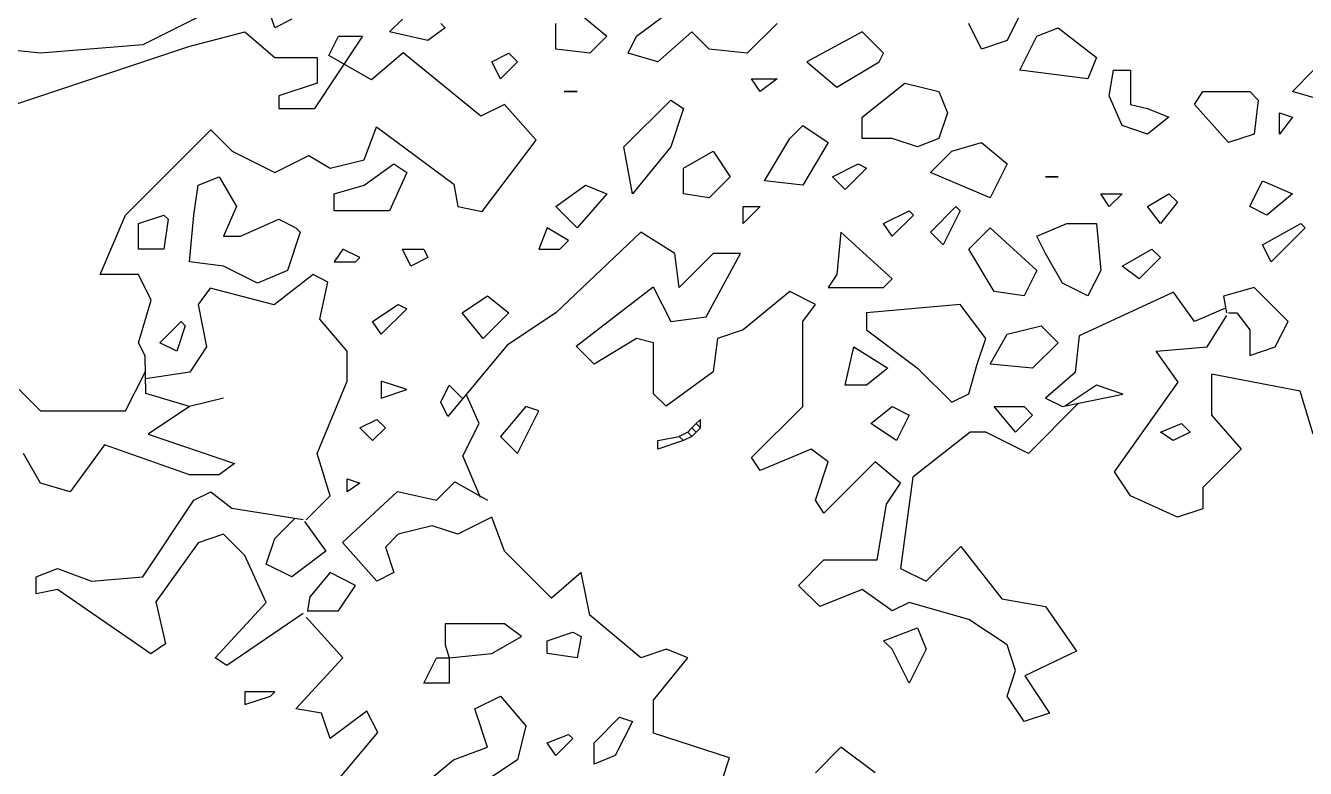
# Model space of a CAD drawing. Header units: millimetres. Extents: x 1211.91 to 1219.54, y 1029.16 to 1038.08.
# Drawn here: x 1218.049 to 1218.842, y 1033.849 to 1034.31 of the extents above; entities that cross this region are included whole.
import ezdxf

# ---------------------------------------------------------------- set-up
doc = ezdxf.new("R2010")
doc.units = ezdxf.units.MM
doc.header["$MEASUREMENT"] = 0
for name, color, linetype in [('Hojas01', 94, 'CONTINUOUS'), ('Hojas02', 62, 'CONTINUOUS'), ('Tronco', 34, 'CONTINUOUS')]:
    doc.layers.add(name, color=color, linetype=linetype)

msp = doc.modelspace()

# ---------------------------------------------------------------- linework, layer by layer
at = {"layer": 'Hojas01', "linetype": 'Continuous'}
for p, q in [((1218.18464, 1034.32954), (1218.12128, 1034.29786)), ((1218.14979, 1034.29681), (1218.18464, 1034.30578)), ((1218.18464, 1034.30578), (1218.20312, 1034.28994)), ((1218.25764, 1034.30314), (1218.22781, 1034.25826)), ((1218.23665, 1034.29113), (1218.24272, 1034.30314)), ((1218.24272, 1034.30314), (1218.25764, 1034.30314)), ((1218.05792, 1034.29258), (1218.03416, 1034.29522)), ((1218.12128, 1034.29786), (1218.05792, 1034.29258)), ((1218.26305, 1034.27608), (1218.23665, 1034.29113)), ((1218.28272, 1034.29285), (1218.26305, 1034.27608)), ((1218.3309, 1034.25351), (1218.28272, 1034.29285)), ((1218.20312, 1034.28994), (1218.22952, 1034.28994)), ((1218.22952, 1034.28994), (1218.22952, 1034.2741)), ((1218.22952, 1034.2741), (1218.20576, 1034.26618)), ((1218.20576, 1034.26618), (1218.20576, 1034.25826)), ((1218.34568, 1034.2609), (1218.3309, 1034.25351)), ((1218.36522, 1034.2386), (1218.34568, 1034.2609)), ((1218.20576, 1034.25826), (1218.22781, 1034.25826)), ((1218.11072, 1034.19226), (1218.16352, 1034.24506)), ((1218.16352, 1034.24506), (1218.17672, 1034.23186)), ((1218.25856, 1034.22658), (1218.26622, 1034.24691)), ((1218.26622, 1034.24691), (1218.31427, 1034.2114)), ((1218.33182, 1034.19451), (1218.36522, 1034.2386)), ((1218.17672, 1034.23186), (1218.20312, 1034.21866)), ((1218.20312, 1034.21866), (1218.22424, 1034.22922)), ((1218.22424, 1034.22922), (1218.23744, 1034.2213)), ((1218.23744, 1034.2213), (1218.25856, 1034.22658)), ((1218.31427, 1034.2114), (1218.31664, 1034.19754)), ((1218.31664, 1034.19754), (1218.33182, 1034.19451)), ((1218.09488, 1034.1553), (1218.11072, 1034.19226)), ((1218.43016, 1034.1817), (1218.37736, 1034.13154)), ((1218.45128, 1034.1685), (1218.43016, 1034.1817)), ((1218.45392, 1034.14738), (1218.45128, 1034.1685)), ((1218.47504, 1034.1685), (1218.45392, 1034.14738)), ((1218.47069, 1034.12904), (1218.49194, 1034.1685)), ((1218.49194, 1034.1685), (1218.47504, 1034.1685)), ((1218.11864, 1034.1553), (1218.09488, 1034.1553)), ((1218.12656, 1034.13946), (1218.11864, 1034.1553)), ((1218.22688, 1034.1553), (1218.20273, 1034.13656)), ((1218.23599, 1034.15068), (1218.22688, 1034.1553)), ((1218.23111, 1034.12758), (1218.23599, 1034.15068)), ((1218.39003, 1034.11095), (1218.43782, 1034.14778)), ((1218.43782, 1034.14778), (1218.44864, 1034.12626)), ((1218.81032, 1034.14738), (1218.79131, 1034.14197)), ((1218.83144, 1034.12626), (1218.81032, 1034.14738)), ((1218.11864, 1034.11306), (1218.12656, 1034.13946)), ((1218.16313, 1034.14686), (1218.1556, 1034.13682)), ((1218.20273, 1034.13656), (1218.16313, 1034.14686)), ((1218.52256, 1034.14474), (1218.49352, 1034.12098)), ((1218.5384, 1034.13682), (1218.52256, 1034.14474)), ((1218.76043, 1034.14435), (1218.70195, 1034.11729)), ((1218.77336, 1034.12626), (1218.76043, 1034.14435)), ((1218.79131, 1034.14197), (1218.79316, 1034.13154)), ((1218.1556, 1034.13682), (1218.16088, 1034.11042)), ((1218.37736, 1034.13154), (1218.34727, 1034.11148)), ((1218.53048, 1034.12626), (1218.5384, 1034.13682)), ((1218.79263, 1034.13458), (1218.77336, 1034.12626)), ((1218.79448, 1034.13154), (1218.79976, 1034.13154)), ((1218.79976, 1034.13154), (1218.80768, 1034.12098)), ((1218.248, 1034.10778), (1218.23111, 1034.12758)), ((1218.44864, 1034.12626), (1218.47069, 1034.12904)), ((1218.53048, 1034.07346), (1218.53048, 1034.12626)), ((1218.78128, 1034.11042), (1218.79343, 1034.12996)), ((1218.82352, 1034.11042), (1218.83144, 1034.12626)), ((1218.42752, 1034.1157), (1218.40112, 1034.09986)), ((1218.43808, 1034.11306), (1218.42752, 1034.1157)), ((1218.47768, 1034.1157), (1218.47504, 1034.09511)), ((1218.49352, 1034.12098), (1218.47768, 1034.1157)), ((1218.70195, 1034.11729), (1218.69944, 1034.09458)), ((1218.80768, 1034.12098), (1218.80768, 1034.10514)), ((1218.12273, 1034.10488), (1218.11864, 1034.11306)), ((1218.16088, 1034.11042), (1218.15045, 1034.09485)), ((1218.248, 1034.0893), (1218.248, 1034.10778)), ((1218.34727, 1034.11148), (1218.31044, 1034.06739)), ((1218.40112, 1034.09986), (1218.39003, 1034.11095)), ((1218.43808, 1034.08138), (1218.43808, 1034.11306)), ((1218.7496, 1034.10778), (1218.78128, 1034.11042)), ((1218.76333, 1034.08851), (1218.7496, 1034.10778)), ((1218.80768, 1034.10514), (1218.82352, 1034.11042)), ((1218.12326, 1034.08165), (1218.12273, 1034.10488)), ((1218.11072, 1034.07082), (1218.123, 1034.09524)), ((1218.15045, 1034.09485), (1218.123, 1034.09062)), ((1218.47504, 1034.09511), (1218.44574, 1034.07373)), ((1218.69944, 1034.09458), (1218.68096, 1034.07874)), ((1218.83897, 1034.08297), (1218.78392, 1034.09366)), ((1218.78392, 1034.09366), (1218.78392, 1034.06818)), ((1218.04472, 1034.08402), (1218.05792, 1034.07082)), ((1218.22952, 1034.04442), (1218.248, 1034.0893)), ((1218.30608, 1034.0761), (1218.31136, 1034.08666)), ((1218.31136, 1034.08666), (1218.31955, 1034.07848)), ((1218.71264, 1034.08666), (1218.69337, 1034.07386)), ((1218.72888, 1034.08125), (1218.71264, 1034.08666)), ((1218.72373, 1034.03307), (1218.76333, 1034.08851)), ((1218.15032, 1034.07346), (1218.12326, 1034.08165)), ((1218.17144, 1034.07874), (1218.15032, 1034.07346)), ((1218.31044, 1034.06739), (1218.30608, 1034.0761)), ((1218.32984, 1034.0629), (1218.32192, 1034.08125)), ((1218.44574, 1034.07373), (1218.43808, 1034.08138)), ((1218.68096, 1034.07874), (1218.69152, 1034.07346)), ((1218.69152, 1034.07346), (1218.72888, 1034.08125)), ((1218.84689, 1034.05644), (1218.83897, 1034.08297)), ((1218.05792, 1034.07082), (1218.11072, 1034.07082)), ((1218.15032, 1034.07346), (1218.12471, 1034.05644)), ((1218.4988, 1034.04178), (1218.53048, 1034.07346)), ((1218.70155, 1034.07558), (1218.6704, 1034.04442)), ((1218.78392, 1034.06818), (1218.8024, 1034.04706)), ((1218.31981, 1034.04284), (1218.32984, 1034.0629)), ((1218.12471, 1034.05644), (1218.17817, 1034.03822)), ((1218.63437, 1034.05762), (1218.59886, 1034.02964)), ((1218.644, 1034.05762), (1218.63437, 1034.05762)), ((1218.6704, 1034.04442), (1218.644, 1034.05762)), ((1218.05792, 1034.02594), (1218.04736, 1034.04442)), ((1218.09752, 1034.0497), (1218.0764, 1034.02066)), ((1218.15032, 1034.03122), (1218.09752, 1034.0497)), ((1218.23744, 1034.01802), (1218.22952, 1034.04442)), ((1218.53576, 1034.04706), (1218.50408, 1034.03386)), ((1218.54632, 1034.03914), (1218.53576, 1034.04706)), ((1218.8024, 1034.04706), (1218.77864, 1034.0233)), ((1218.17817, 1034.03822), (1218.1688, 1034.03122)), ((1218.33063, 1034.0171), (1218.31981, 1034.04284)), ((1218.50408, 1034.03386), (1218.4988, 1034.04178)), ((1218.5384, 1034.01538), (1218.54632, 1034.03914)), ((1218.57536, 1034.03914), (1218.54368, 1034.00746)), ((1218.5912, 1034.02594), (1218.57536, 1034.03914)), ((1218.1688, 1034.03122), (1218.15032, 1034.03122)), ((1218.59886, 1034.02964), (1218.5912, 1033.97314)), ((1218.73376, 1034.01802), (1218.72373, 1034.03307)), ((1218.0764, 1034.02066), (1218.05792, 1034.02594)), ((1218.15296, 1034.01538), (1218.16352, 1034.02066)), ((1218.16352, 1034.02066), (1218.17646, 1034.01037)), ((1218.2451, 1033.98925), (1218.27929, 1034.0208)), ((1218.27929, 1034.0208), (1218.30344, 1034.01538)), ((1218.30344, 1034.01538), (1218.31479, 1034.02674)), ((1218.31479, 1034.02674), (1218.33512, 1034.01538)), ((1218.58249, 1034.01288), (1218.5912, 1034.02594)), ((1218.77864, 1034.0233), (1218.77864, 1034.0101)), ((1218.12128, 1033.96786), (1218.15296, 1034.01538)), ((1218.22266, 1034.00324), (1218.23744, 1034.01802)), ((1218.54368, 1034.00746), (1218.5384, 1034.01538)), ((1218.57668, 1033.97842), (1218.58249, 1034.01288)), ((1218.7628, 1034.00482), (1218.73376, 1034.01802)), ((1218.17646, 1034.01037), (1218.22068, 1034.0035)), ((1218.33776, 1034.00482), (1218.31664, 1033.99426)), ((1218.34568, 1033.9837), (1218.33776, 1034.00482)), ((1218.77864, 1034.0101), (1218.7628, 1034.00482)), ((1218.20312, 1033.99162), (1218.21579, 1034.0043)), ((1218.2216, 1034.00218), (1218.2348, 1033.9837)), ((1218.3008, 1033.99954), (1218.27968, 1033.99426)), ((1218.31664, 1033.99426), (1218.3008, 1033.99954)), ((1218.1556, 1033.98898), (1218.12947, 1033.95242)), ((1218.17144, 1033.99426), (1218.1556, 1033.98898)), ((1218.18464, 1033.98106), (1218.17144, 1033.99426)), ((1218.19784, 1033.97578), (1218.20312, 1033.99162)), ((1218.26648, 1033.96522), (1218.2451, 1033.98925)), ((1218.27968, 1033.99426), (1218.27176, 1033.98634)), ((1218.19784, 1033.95202), (1218.18464, 1033.98106)), ((1218.2348, 1033.9837), (1218.21368, 1033.96786)), ((1218.27176, 1033.98634), (1218.27704, 1033.9705)), ((1218.37472, 1033.95466), (1218.34568, 1033.9837)), ((1218.60704, 1033.96522), (1218.62856, 1033.98674)), ((1218.62856, 1033.98674), (1218.6539, 1033.95427)), ((1218.05528, 1033.96786), (1218.06848, 1033.97314)), ((1218.06848, 1033.97314), (1218.0896, 1033.96522)), ((1218.21368, 1033.96786), (1218.19784, 1033.97578)), ((1218.52784, 1033.96258), (1218.54368, 1033.97842)), ((1218.54368, 1033.97842), (1218.57668, 1033.97842)), ((1218.5912, 1033.97314), (1218.60704, 1033.96522)), ((1218.05528, 1033.9573), (1218.05528, 1033.96786)), ((1218.0896, 1033.96522), (1218.12128, 1033.96786)), ((1218.23744, 1033.9705), (1218.2249, 1033.95546)), ((1218.25328, 1033.96258), (1218.23744, 1033.9705)), ((1218.27704, 1033.9705), (1218.26648, 1033.96522)), ((1218.3932, 1033.9705), (1218.37472, 1033.95466)), ((1218.39848, 1033.9441), (1218.3932, 1033.9705)), ((1218.06848, 1033.95994), (1218.05528, 1033.9573)), ((1218.12643, 1033.92021), (1218.06848, 1033.95994)), ((1218.24272, 1033.94674), (1218.25328, 1033.96258)), ((1218.54104, 1033.94938), (1218.52784, 1033.96258)), ((1218.56744, 1033.95994), (1218.54104, 1033.94938)), ((1218.58592, 1033.94674), (1218.56744, 1033.95994)), ((1218.12947, 1033.95242), (1218.13541, 1033.92628)), ((1218.16616, 1033.9177), (1218.19784, 1033.95202)), ((1218.2249, 1033.95546), (1218.22345, 1033.94701)), ((1218.59648, 1033.95202), (1218.58592, 1033.94674)), ((1218.63344, 1033.94146), (1218.59648, 1033.95202)), ((1218.6539, 1033.95427), (1218.68096, 1033.94938)), ((1218.68096, 1033.94938), (1218.70023, 1033.9218)), ((1218.22068, 1033.94516), (1218.17355, 1033.91282)), ((1218.24536, 1033.9177), (1218.22266, 1033.94292)), ((1218.22332, 1033.94674), (1218.24272, 1033.94674)), ((1218.43016, 1033.9177), (1218.39848, 1033.9441)), ((1218.6572, 1033.92562), (1218.63344, 1033.94146)), ((1218.13541, 1033.92628), (1218.12643, 1033.92021)), ((1218.66248, 1033.90978), (1218.6572, 1033.92562)), ((1218.17355, 1033.91282), (1218.16616, 1033.9177)), ((1218.21632, 1033.88602), (1218.24536, 1033.9177)), ((1218.446, 1033.92298), (1218.43016, 1033.9177)), ((1218.43808, 1033.8913), (1218.4592, 1033.9177)), ((1218.4592, 1033.9177), (1218.446, 1033.92298)), ((1218.70023, 1033.9218), (1218.66829, 1033.90648)), ((1218.6572, 1033.89394), (1218.66248, 1033.90978)), ((1218.66829, 1033.90648), (1218.6836, 1033.88338)), ((1218.66776, 1033.8781), (1218.6572, 1033.89394)), ((1218.23216, 1033.88338), (1218.21632, 1033.88602)), ((1218.43808, 1033.87098), (1218.43808, 1033.8913)), ((1218.23744, 1033.86754), (1218.23216, 1033.88338)), ((1218.26028, 1033.88457), (1218.23744, 1033.86754)), ((1218.26701, 1033.87124), (1218.26028, 1033.88457)), ((1218.6836, 1033.88338), (1218.66776, 1033.8781)), ((1218.22424, 1033.82042), (1218.26701, 1033.87124)), ((1218.48507, 1033.85553), (1218.43808, 1033.87098)), ((1218.55424, 1033.86226), (1218.5384, 1033.84642)), ((1218.57536, 1033.84642), (1218.55424, 1033.86226)), ((1218.48032, 1033.84114), (1218.48507, 1033.85553))]:
    msp.add_line(p, q, dxfattribs=at)
at = {"layer": 'Hojas02', "linetype": 'Continuous'}
for p, q in [((1218.20312, 1034.30842), (1218.19784, 1034.32426)), ((1218.42752, 1034.30314), (1218.4592, 1034.3269)), ((1218.3932, 1034.31634), (1218.40904, 1034.30314)), ((1218.66512, 1034.31634), (1218.6572, 1034.3005)), ((1218.21368, 1034.3137), (1218.20312, 1034.30842)), ((1218.2744, 1034.30578), (1218.28232, 1034.3137)), ((1218.30872, 1034.30842), (1218.29816, 1034.3005)), ((1218.30608, 1034.31106), (1218.30872, 1034.30842)), ((1218.37736, 1034.29522), (1218.37736, 1034.31106)), ((1218.51464, 1034.31106), (1218.49616, 1034.29258)), ((1218.64136, 1034.29522), (1218.63344, 1034.31106)), ((1218.67568, 1034.30314), (1218.68888, 1034.30842)), ((1218.68888, 1034.30842), (1218.71264, 1034.28994)), ((1218.29816, 1034.3005), (1218.2744, 1034.30578)), ((1218.40904, 1034.30314), (1218.39848, 1034.29258)), ((1218.42224, 1034.29258), (1218.42752, 1034.30314)), ((1218.46184, 1034.30578), (1218.44072, 1034.2873)), ((1218.4724, 1034.29522), (1218.46184, 1034.30578)), ((1218.56744, 1034.30578), (1218.53312, 1034.2873)), ((1218.58064, 1034.29258), (1218.56744, 1034.30578)), ((1218.6572, 1034.3005), (1218.64136, 1034.29522)), ((1218.66512, 1034.28202), (1218.67568, 1034.30314)), ((1218.33776, 1034.2873), (1218.34832, 1034.29258)), ((1218.34832, 1034.29258), (1218.3536, 1034.2873)), ((1218.39848, 1034.29258), (1218.37736, 1034.29522)), ((1218.44072, 1034.2873), (1218.42224, 1034.29258)), ((1218.49616, 1034.29258), (1218.4724, 1034.29522)), ((1218.578, 1034.2873), (1218.58064, 1034.29258)), ((1218.34304, 1034.27674), (1218.33776, 1034.2873)), ((1218.3536, 1034.2873), (1218.34304, 1034.27674)), ((1218.53312, 1034.2873), (1218.5516, 1034.27146)), ((1218.5516, 1034.27146), (1218.578, 1034.2873)), ((1218.71264, 1034.28994), (1218.70736, 1034.27674)), ((1218.50408, 1034.26882), (1218.4988, 1034.27674)), ((1218.4988, 1034.27674), (1218.51464, 1034.27674)), ((1218.51464, 1034.27674), (1218.50408, 1034.26882)), ((1218.70736, 1034.27674), (1218.66512, 1034.28202)), ((1218.72056, 1034.26618), (1218.7232, 1034.28202)), ((1218.7232, 1034.28202), (1218.73376, 1034.28202)), ((1218.73376, 1034.28202), (1218.73376, 1034.26618)), ((1218.83408, 1034.26882), (1218.84728, 1034.28202)), ((1218.39056, 1034.26882), (1218.38264, 1034.26882)), ((1218.38264, 1034.26882), (1218.39056, 1034.26882)), ((1218.56744, 1034.25298), (1218.59384, 1034.2741)), ((1218.59384, 1034.2741), (1218.61496, 1034.26882)), ((1218.61496, 1034.26882), (1218.62024, 1034.25562)), ((1218.77336, 1034.2609), (1218.77864, 1034.26882)), ((1218.77864, 1034.26882), (1218.79184, 1034.26882)), ((1218.79184, 1034.26882), (1218.80768, 1034.26882)), ((1218.80768, 1034.26882), (1218.81296, 1034.26354)), ((1218.85256, 1034.26354), (1218.83408, 1034.26882)), ((1218.4196, 1034.2345), (1218.44864, 1034.26354)), ((1218.44864, 1034.26354), (1218.45656, 1034.25826)), ((1218.72848, 1034.2477), (1218.72056, 1034.26618)), ((1218.73376, 1034.26618), (1218.73376, 1034.2609)), ((1218.73376, 1034.2609), (1218.74432, 1034.25826)), ((1218.79448, 1034.23714), (1218.77336, 1034.2609)), ((1218.81296, 1034.26354), (1218.81032, 1034.24242)), ((1218.45656, 1034.25826), (1218.44864, 1034.2345)), ((1218.56744, 1034.23978), (1218.56744, 1034.25298)), ((1218.62024, 1034.25562), (1218.61496, 1034.23978)), ((1218.74432, 1034.25826), (1218.75752, 1034.25298)), ((1218.75752, 1034.25298), (1218.74432, 1034.24242)), ((1218.82616, 1034.24242), (1218.82616, 1034.25562)), ((1218.82616, 1034.25562), (1218.83408, 1034.25298)), ((1218.83408, 1034.25298), (1218.82616, 1034.24242)), ((1218.52256, 1034.23978), (1218.53048, 1034.2477)), ((1218.53048, 1034.2477), (1218.54632, 1034.23714)), ((1218.74432, 1034.24242), (1218.72848, 1034.2477)), ((1218.50672, 1034.21338), (1218.52256, 1034.23978)), ((1218.54632, 1034.23714), (1218.53048, 1034.21074)), ((1218.58592, 1034.23978), (1218.56744, 1034.23978)), ((1218.60176, 1034.2345), (1218.58592, 1034.23978)), ((1218.61496, 1034.23978), (1218.60176, 1034.2345)), ((1218.62288, 1034.23186), (1218.64136, 1034.23714)), ((1218.64136, 1034.23714), (1218.6572, 1034.22394)), ((1218.81032, 1034.24242), (1218.79448, 1034.23714)), ((1218.42488, 1034.20546), (1218.4196, 1034.2345)), ((1218.44864, 1034.2345), (1218.42488, 1034.20546)), ((1218.45656, 1034.2213), (1218.47504, 1034.23186)), ((1218.47504, 1034.23186), (1218.4856, 1034.21602)), ((1218.60968, 1034.21866), (1218.62288, 1034.23186)), ((1218.25856, 1034.21074), (1218.27704, 1034.22394)), ((1218.27704, 1034.22394), (1218.28496, 1034.21866)), ((1218.45656, 1034.20546), (1218.45656, 1034.2213)), ((1218.54896, 1034.21602), (1218.5648, 1034.22394)), ((1218.57008, 1034.2213), (1218.55688, 1034.2081)), ((1218.5648, 1034.22394), (1218.57008, 1034.2213)), ((1218.6572, 1034.22394), (1218.64664, 1034.20282)), ((1218.15296, 1034.19226), (1218.1556, 1034.21074)), ((1218.1556, 1034.21074), (1218.1688, 1034.21602)), ((1218.1688, 1034.21602), (1218.17936, 1034.19754)), ((1218.24008, 1034.20546), (1218.25856, 1034.21074)), ((1218.28496, 1034.21866), (1218.2744, 1034.1949)), ((1218.37736, 1034.19754), (1218.39584, 1034.21074)), ((1218.39584, 1034.21074), (1218.40904, 1034.20546)), ((1218.4856, 1034.21602), (1218.4724, 1034.20282)), ((1218.53048, 1034.21074), (1218.50672, 1034.21338)), ((1218.55688, 1034.2081), (1218.54896, 1034.21602)), ((1218.64664, 1034.20282), (1218.60968, 1034.21866)), ((1218.68888, 1034.21602), (1218.68096, 1034.21602)), ((1218.68096, 1034.21602), (1218.68888, 1034.21602)), ((1218.80768, 1034.19754), (1218.8156, 1034.21338)), ((1218.8156, 1034.21338), (1218.83408, 1034.20546)), ((1218.24008, 1034.1949), (1218.24008, 1034.20546)), ((1218.40904, 1034.20546), (1218.39056, 1034.18434)), ((1218.4724, 1034.20282), (1218.45656, 1034.20546)), ((1218.72056, 1034.19754), (1218.71528, 1034.20546)), ((1218.71528, 1034.20546), (1218.72848, 1034.20546)), ((1218.72848, 1034.20546), (1218.72056, 1034.19754)), ((1218.74432, 1034.19754), (1218.75752, 1034.20546)), ((1218.75752, 1034.20546), (1218.7628, 1034.20018)), ((1218.83408, 1034.20546), (1218.81824, 1034.19226)), ((1218.17936, 1034.19754), (1218.17144, 1034.17906)), ((1218.2744, 1034.1949), (1218.24008, 1034.1949)), ((1218.39056, 1034.18434), (1218.37736, 1034.19754)), ((1218.50408, 1034.19754), (1218.49352, 1034.18698)), ((1218.49352, 1034.18698), (1218.49352, 1034.19754)), ((1218.49352, 1034.19754), (1218.50408, 1034.19754)), ((1218.58064, 1034.18698), (1218.59648, 1034.1949)), ((1218.59648, 1034.1949), (1218.59912, 1034.19226)), ((1218.60968, 1034.1817), (1218.62552, 1034.19754)), ((1218.62816, 1034.1949), (1218.6176, 1034.17378)), ((1218.62552, 1034.19754), (1218.62816, 1034.1949)), ((1218.75224, 1034.18698), (1218.74432, 1034.19754)), ((1218.7628, 1034.20018), (1218.75224, 1034.18698)), ((1218.81824, 1034.19226), (1218.80768, 1034.19754)), ((1218.11864, 1034.18698), (1218.13448, 1034.19226)), ((1218.11864, 1034.17114), (1218.11864, 1034.18698)), ((1218.13448, 1034.19226), (1218.13712, 1034.18962)), ((1218.13712, 1034.18962), (1218.13448, 1034.17114)), ((1218.15032, 1034.16322), (1218.15296, 1034.19226)), ((1218.182, 1034.17906), (1218.20576, 1034.18962)), ((1218.20576, 1034.18962), (1218.21632, 1034.18434)), ((1218.58592, 1034.17906), (1218.58064, 1034.18698)), ((1218.59912, 1034.19226), (1218.58592, 1034.17906)), ((1218.67568, 1034.17906), (1218.69416, 1034.18698)), ((1218.69416, 1034.18698), (1218.71264, 1034.18698)), ((1218.71264, 1034.18698), (1218.71528, 1034.15794)), ((1218.8156, 1034.17378), (1218.83936, 1034.18698)), ((1218.83936, 1034.18698), (1218.842, 1034.18434)), ((1218.17144, 1034.17906), (1218.182, 1034.17906)), ((1218.21896, 1034.1817), (1218.21104, 1034.15794)), ((1218.21632, 1034.18434), (1218.21896, 1034.1817)), ((1218.37208, 1034.18434), (1218.3668, 1034.17114)), ((1218.38528, 1034.17642), (1218.37208, 1034.18434)), ((1218.55424, 1034.1817), (1218.5516, 1034.1553)), ((1218.58592, 1034.15266), (1218.55424, 1034.1817)), ((1218.6176, 1034.17378), (1218.60968, 1034.1817)), ((1218.63344, 1034.17114), (1218.64664, 1034.18434)), ((1218.64664, 1034.18434), (1218.67568, 1034.15794)), ((1218.68096, 1034.1685), (1218.67568, 1034.17906)), ((1218.842, 1034.18434), (1218.82088, 1034.16322)), ((1218.13448, 1034.17114), (1218.11864, 1034.17114)), ((1218.24536, 1034.17114), (1218.24008, 1034.16322)), ((1218.25592, 1034.16586), (1218.24536, 1034.17114)), ((1218.2876, 1034.16058), (1218.28232, 1034.17114)), ((1218.28232, 1034.17114), (1218.29552, 1034.17114)), ((1218.29552, 1034.17114), (1218.29816, 1034.16586)), ((1218.3668, 1034.17114), (1218.38, 1034.17114)), ((1218.38, 1034.17114), (1218.38528, 1034.17642)), ((1218.64928, 1034.14474), (1218.63344, 1034.17114)), ((1218.72848, 1034.16058), (1218.74696, 1034.17114)), ((1218.74696, 1034.17114), (1218.75224, 1034.16586)), ((1218.82088, 1034.16322), (1218.8156, 1034.17378)), ((1218.17144, 1034.16058), (1218.15032, 1034.16322)), ((1218.24008, 1034.16322), (1218.25328, 1034.16322)), ((1218.25328, 1034.16322), (1218.25592, 1034.16586)), ((1218.29816, 1034.16586), (1218.2876, 1034.16058)), ((1218.69152, 1034.15002), (1218.68096, 1034.1685)), ((1218.75224, 1034.16586), (1218.73904, 1034.15266)), ((1218.19256, 1034.15002), (1218.17144, 1034.16058)), ((1218.21104, 1034.15794), (1218.19256, 1034.15002)), ((1218.5516, 1034.1553), (1218.54632, 1034.14738)), ((1218.67568, 1034.15794), (1218.66776, 1034.1421)), ((1218.71528, 1034.15794), (1218.70736, 1034.1421)), ((1218.73904, 1034.15266), (1218.72848, 1034.16058)), ((1218.54632, 1034.14738), (1218.58064, 1034.14738)), ((1218.58064, 1034.14738), (1218.58592, 1034.15266)), ((1218.70736, 1034.1421), (1218.69152, 1034.15002)), ((1218.31928, 1034.13154), (1218.33512, 1034.1421)), ((1218.33512, 1034.1421), (1218.34832, 1034.13154)), ((1218.66776, 1034.1421), (1218.64928, 1034.14474)), ((1218.26384, 1034.12626), (1218.27968, 1034.13682)), ((1218.28496, 1034.13418), (1218.26912, 1034.11834)), ((1218.27968, 1034.13682), (1218.28496, 1034.13418)), ((1218.33248, 1034.1157), (1218.31928, 1034.13154)), ((1218.34832, 1034.13154), (1218.33248, 1034.1157)), ((1218.62816, 1034.13682), (1218.57008, 1034.13154)), ((1218.57008, 1034.13154), (1218.57008, 1034.12098)), ((1218.644, 1034.1157), (1218.62816, 1034.13682)), ((1218.13184, 1034.11306), (1218.14504, 1034.12626)), ((1218.14768, 1034.12362), (1218.1424, 1034.10778)), ((1218.14504, 1034.12626), (1218.14768, 1034.12362)), ((1218.26912, 1034.11834), (1218.26384, 1034.12626)), ((1218.6572, 1034.11834), (1218.67832, 1034.12362)), ((1218.67832, 1034.12362), (1218.68888, 1034.11306)), ((1218.57008, 1034.12098), (1218.60176, 1034.09722)), ((1218.63872, 1034.09986), (1218.644, 1034.1157)), ((1218.64664, 1034.09986), (1218.6572, 1034.11834)), ((1218.1424, 1034.10778), (1218.13184, 1034.11306)), ((1218.55688, 1034.08666), (1218.56216, 1034.11042)), ((1218.56216, 1034.11042), (1218.58328, 1034.09722)), ((1218.68888, 1034.11306), (1218.67304, 1034.09722)), ((1218.63344, 1034.08138), (1218.63872, 1034.09986)), ((1218.67304, 1034.09722), (1218.64664, 1034.09986)), ((1218.58328, 1034.09722), (1218.57008, 1034.08666)), ((1218.60176, 1034.09722), (1218.62288, 1034.0761)), ((1218.28496, 1034.08402), (1218.26912, 1034.0893)), ((1218.26912, 1034.0893), (1218.26912, 1034.07874)), ((1218.26912, 1034.07874), (1218.28496, 1034.08402)), ((1218.57008, 1034.08666), (1218.55688, 1034.08666)), ((1218.62288, 1034.0761), (1218.63344, 1034.08138)), ((1218.35888, 1034.07346), (1218.34304, 1034.05498)), ((1218.3536, 1034.04442), (1218.3668, 1034.07082)), ((1218.3668, 1034.07082), (1218.35888, 1034.07346)), ((1218.57272, 1034.0629), (1218.58592, 1034.07346)), ((1218.58592, 1034.07346), (1218.59648, 1034.06818)), ((1218.59648, 1034.06818), (1218.58856, 1034.05234)), ((1218.66248, 1034.05762), (1218.64928, 1034.07346)), ((1218.64928, 1034.07346), (1218.66776, 1034.07346)), ((1218.67304, 1034.06818), (1218.66248, 1034.05762)), ((1218.66776, 1034.07346), (1218.67304, 1034.06818)), ((1218.25592, 1034.06026), (1218.26648, 1034.06554)), ((1218.26384, 1034.05234), (1218.25592, 1034.06026)), ((1218.27176, 1034.06026), (1218.26384, 1034.05234)), ((1218.26648, 1034.06554), (1218.27176, 1034.06026)), ((1218.46184, 1034.06026), (1218.4592, 1034.05762)), ((1218.46448, 1034.0629), (1218.46184, 1034.06026)), ((1218.46448, 1034.05762), (1218.46184, 1034.06026)), ((1218.46712, 1034.06554), (1218.46448, 1034.0629)), ((1218.46712, 1034.06026), (1218.46448, 1034.0629)), ((1218.46712, 1034.06026), (1218.46448, 1034.05762)), ((1218.46712, 1034.06026), (1218.46712, 1034.06554)), ((1218.58856, 1034.05234), (1218.57272, 1034.0629)), ((1218.75224, 1034.05762), (1218.76544, 1034.0629)), ((1218.76544, 1034.0629), (1218.77072, 1034.05762)), ((1218.34304, 1034.05498), (1218.3536, 1034.04442)), ((1218.44072, 1034.05234), (1218.45392, 1034.05498)), ((1218.45656, 1034.05234), (1218.44072, 1034.04706)), ((1218.44072, 1034.04706), (1218.44072, 1034.05234)), ((1218.4592, 1034.05762), (1218.45392, 1034.05498)), ((1218.45656, 1034.05234), (1218.45392, 1034.05498)), ((1218.46184, 1034.05498), (1218.45656, 1034.05234)), ((1218.46184, 1034.05498), (1218.4592, 1034.05762)), ((1218.46448, 1034.05762), (1218.46184, 1034.05498)), ((1218.76016, 1034.05234), (1218.75224, 1034.05762)), ((1218.77072, 1034.05762), (1218.76016, 1034.05234)), ((1218.248, 1034.02066), (1218.248, 1034.02858)), ((1218.248, 1034.02858), (1218.25592, 1034.02594)), ((1218.25592, 1034.02594), (1218.248, 1034.02066)), ((1218.34568, 1033.93882), (1218.30872, 1033.93882)), ((1218.30872, 1033.93882), (1218.30872, 1033.92562)), ((1218.35624, 1033.9309), (1218.34568, 1033.93882)), ((1218.37208, 1033.92826), (1218.38792, 1033.93354)), ((1218.38792, 1033.93354), (1218.3932, 1033.9309)), ((1218.58064, 1033.92826), (1218.60176, 1033.93618)), ((1218.60176, 1033.93618), (1218.60704, 1033.92298)), ((1218.30872, 1033.92562), (1218.31136, 1033.9177)), ((1218.33776, 1033.92034), (1218.35624, 1033.9309)), ((1218.37208, 1033.92034), (1218.37208, 1033.92826)), ((1218.3932, 1033.9309), (1218.39056, 1033.9177)), ((1218.58592, 1033.92298), (1218.58064, 1033.92826)), ((1218.29552, 1033.90186), (1218.30344, 1033.9177)), ((1218.30344, 1033.9177), (1218.31136, 1033.9177)), ((1218.31136, 1033.9177), (1218.33776, 1033.92034)), ((1218.31136, 1033.9177), (1218.31136, 1033.90186)), ((1218.39056, 1033.9177), (1218.37208, 1033.92034)), ((1218.59648, 1033.90186), (1218.58592, 1033.92298)), ((1218.60704, 1033.92298), (1218.59648, 1033.90186)), ((1218.31136, 1033.90186), (1218.29552, 1033.90186)), ((1218.20312, 1033.89658), (1218.18464, 1033.89658)), ((1218.18464, 1033.89658), (1218.18464, 1033.88866)), ((1218.18464, 1033.88866), (1218.20048, 1033.89394)), ((1218.20048, 1033.89394), (1218.20312, 1033.89658)), ((1218.3272, 1033.88602), (1218.34304, 1033.89394)), ((1218.34304, 1033.89394), (1218.35888, 1033.87546)), ((1218.33512, 1033.86226), (1218.3272, 1033.88602)), ((1218.40112, 1033.8649), (1218.41696, 1033.88074)), ((1218.42488, 1033.8781), (1218.41432, 1033.85698)), ((1218.41696, 1033.88074), (1218.42488, 1033.8781)), ((1218.35888, 1033.87546), (1218.3536, 1033.85434)), ((1218.37208, 1033.8649), (1218.38528, 1033.87018)), ((1218.38528, 1033.87018), (1218.38792, 1033.86754)), ((1218.314, 1033.85434), (1218.33512, 1033.86226)), ((1218.37736, 1033.85698), (1218.37208, 1033.8649)), ((1218.38792, 1033.86754), (1218.37736, 1033.85698)), ((1218.40112, 1033.8517), (1218.40112, 1033.8649)), ((1218.29816, 1033.84114), (1218.314, 1033.85434)), ((1218.3536, 1033.85434), (1218.32192, 1033.83322)), ((1218.41432, 1033.85698), (1218.40112, 1033.8517))]:
    msp.add_line(p, q, dxfattribs=at)
at = {"layer": 'Tronco', "linetype": 'Continuous'}
msp.add_line((1217.98057, 1034.24044), (1218.14979, 1034.29681), dxfattribs=at)

doc.saveas('drawing.dxf')
